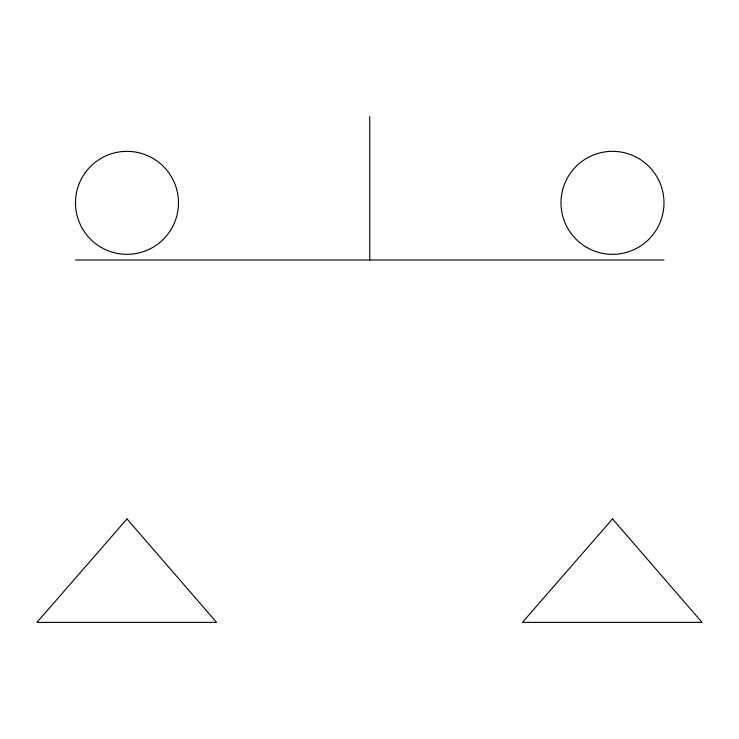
<?xml version="1.0" encoding="UTF-8"?>
<svg xmlns="http://www.w3.org/2000/svg" width="739" height="739" viewBox="0 0 739 739"><rect width="100%" height="100%" fill="white"/><g stroke="black" fill="none" stroke-linecap="round" stroke-linejoin="round"><path stroke-width="1.11" d="M75.489 259.989L663.982 259.989M369.74 116.633L369.74 259.989M126.988 518.926L36.95 622.367L216.545 622.367L126.988 518.926M612.492 518.926L522.455 622.367L702.05 622.367L612.492 518.926M586.748 247.436A51.49 51.49 0 0 0 663.982 202.837A51.49 51.49 0 0 0 586.748 158.238A51.49 51.49 0 0 0 586.748 247.436M101.243 247.436A51.49 51.49 0 0 0 178.478 202.837A51.49 51.49 0 0 0 101.243 158.238A51.49 51.49 0 0 0 101.243 247.436"/></g></svg>
